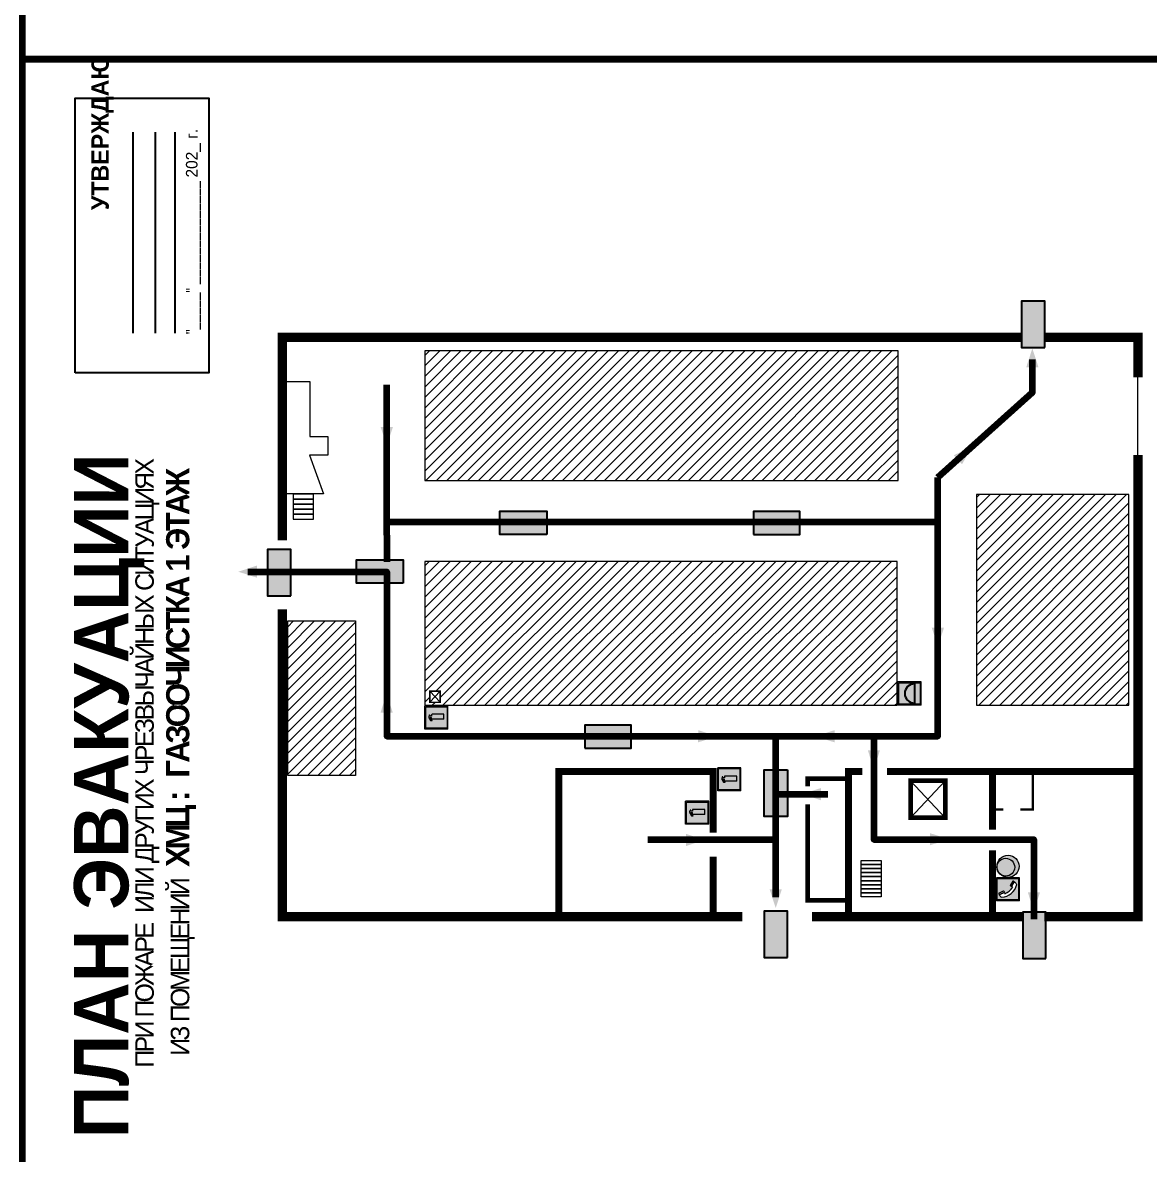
# Model space of a CAD drawing. Header units: millimetres. Extents: x 13114 to 67229, y 22859 to 38520.
# Drawn here: x 25022.8 to 25412.6, y 31307.7 to 31699.3 of the extents above; entities that cross this region are included whole.
import ezdxf

# ---------------------------------------------------------------- set-up
doc = ezdxf.new("R2010")
doc.units = ezdxf.units.MM
doc.layers.add('План_Штампы', color=7, linetype='Continuous')
doc.styles.add('обычный', font='arial.ttf')

# ---------------------------------------------------------------- blocks, each defined once
blk = doc.blocks.new('A$C7B8C2D5B')
at = {"lineweight": 0}
h = blk.add_hatch(color=5, dxfattribs=at)
h.dxf.hatch_style = 1
h.paths.add_polyline_path([(1.4, -3.02, 1), (-2.11, -3.02, 1)])
at = {"color": 5, "lineweight": 0}
blk.add_circle((-0.36, -3.02), 1.75, dxfattribs=at)
blk = doc.blocks.new('A$C7B4425F7')
at = {"true_color": 0xffffff}
blk.add_hatch(color=7, dxfattribs=at).paths.add_polyline_path([(0, 0), (-16, 0), (-16, -8), (0, -8)])
h = blk.add_hatch(color=126)
h.paths.add_polyline_path([(-0.2, -0.2), (-15.8, -0.2), (-15.8, -7.8), (-0.2, -7.8)])
h.paths.add_polyline_path([(-11.76, -2.03), (-11.76, -3.66), (-11.17, -3.66, -0.568275), (-11.17, -6.18), (-12.58, -6.18), (-12.58, -2.03)], flags=16)
h.paths.add_polyline_path([(-13.33, -4.12, -0.495768), (-13.59, -6.18), (-15.03, -6.18), (-15.03, -2.03), (-13.59, -2.03, -0.487973)], flags=16)
h.paths.add_polyline_path([(-10.25, -2.03), (-9.48, -2.03), (-9.48, -6.18), (-10.25, -6.18)], flags=16)
h.paths.add_polyline_path([(-13.84, -3.69), (-14.24, -3.69), (-14.24, -3.03), (-13.9, -3.03, -0.692621)], flags=0)
h.paths.add_polyline_path([(-9.15, -2.03), (-8.4, -2.03), (-8.04, -3.07), (-7.68, -2.03), (-6.93, -2.03), (-7.64, -4.1), (-6.93, -6.18), (-7.68, -6.18), (-8.04, -5.14), (-8.4, -6.18), (-9.15, -6.18), (-8.44, -4.1)], flags=16)
h.paths.add_polyline_path([(-11.76, -4.46), (-11.42, -4.46, -0.692621), (-11.36, -5.12), (-11.76, -5.12)], flags=0)
h.paths.add_polyline_path([(-13.9, -5.2), (-14.24, -5.2), (-14.24, -4.55), (-13.84, -4.55, -0.708038)], flags=0)
edge = h.paths.add_edge_path(flags=16)
edge.add_ellipse((-5.51, -4.08), major_axis=(0, 2.05), ratio=0.586184, start_angle=0, end_angle=360)
edge = h.paths.add_edge_path(flags=0)
edge.add_ellipse((-5.51, -4.08), major_axis=(0, 1.14), ratio=0.454828, start_angle=0, end_angle=360)
h.paths.add_polyline_path([(-4.13, -4.96, 0.377264), (-3.48, -4.52, 0.0555), (-3.16, -2.03), (-1.66, -2.03), (-1.66, -4.96), (-0.96, -4.96), (-0.96, -7.01), (-1.75, -7.01), (-1.75, -6.18), (-3.3, -6.18), (-3.3, -7.02), (-4.13, -7.02)], flags=16)
h.paths.add_polyline_path([(-2.73, -2.91), (-2.28, -2.91), (-2.28, -4.96), (-3.05, -4.96, 0.079136)], flags=0)
at = {"color": 126}
blk.add_lwpolyline([(-16, -8), (0, -8), (0, 0), (-16, 0)], close=True, dxfattribs=at)
blk = doc.blocks.new('A$C3AD82952')
at = {"true_color": 0xf5f5ff}
h = blk.add_hatch(color=7, dxfattribs=at)
h.dxf.hatch_style = 1
h.paths.add_polyline_path([(8.21, 8.73, 0.414214), (7.89, 9.05), (7.22, 9.05), (7.22, 9.92), (7.59, 9.92, 1), (7.57, 10.36), (7.22, 10.36), (7.22, 10.6), (6.43, 10.6), (6.43, 10.36), (6.01, 10.36), (4.74, 9.59), (4.74, 8.69), (4.98, 8.73), (4.98, 9.26), (6.12, 9.91), (6.43, 9.91), (6.43, 9.05), (5.76, 9.05, 0.414214), (5.44, 8.73), (5.44, 2.2), (8.21, 2.2)], flags=0)
h.paths.add_polyline_path([(12.8, 12.8), (0, 12.8), (0, 0), (12.8, 0)])
h.paths.add_polyline_path([(0.51, 12.29), (12.29, 12.29), (12.29, 0.51), (0.51, 0.51)], flags=16)
h.paths.add_polyline_path([(4.74, 9.59), (6.01, 10.36), (6.43, 10.36), (6.43, 10.6), (7.22, 10.6), (7.22, 10.36), (7.59, 10.36, -0.94586), (7.59, 9.92), (7.22, 9.92), (7.22, 9.05), (7.89, 9.05, -0.414214), (8.21, 8.73), (8.21, 2.2), (5.44, 2.2), (5.44, 8.73, -0.414214), (5.76, 9.05), (6.43, 9.05), (6.43, 9.91), (6.12, 9.91), (4.98, 9.26), (4.98, 8.73), (4.74, 8.69)], flags=0)
h = blk.add_hatch(color=242)
h.dxf.hatch_style = 1
h.paths.add_polyline_path([(12.29, 12.29), (0.51, 12.29), (0.51, 0.51), (12.29, 0.51)])
h.paths.add_polyline_path([(4.74, 8.69), (4.74, 9.59), (6.01, 10.36), (6.43, 10.36), (6.43, 10.6), (7.22, 10.6), (7.22, 10.36), (7.59, 10.36, -0.94586), (7.59, 9.92), (7.22, 9.92), (7.22, 9.05), (7.89, 9.05, -0.414214), (8.21, 8.73), (8.21, 2.2), (5.44, 2.2), (5.44, 8.73, -0.414214), (5.76, 9.05), (6.43, 9.05), (6.43, 9.91), (6.12, 9.91), (4.98, 9.26), (4.98, 8.73)], flags=16)
h = blk.add_hatch(color=7, dxfattribs=at)
h.dxf.hatch_style = 1
h.paths.add_polyline_path([(8.21, 8.73, 0.414214), (7.89, 9.05), (7.22, 9.05), (7.22, 9.92), (7.59, 9.92, 1), (7.57, 10.36), (7.22, 10.36), (7.22, 10.6), (6.43, 10.6), (6.43, 10.36), (6.01, 10.36), (4.74, 9.59), (4.74, 8.69), (4.98, 8.73), (4.98, 9.26), (6.12, 9.91), (6.43, 9.91), (6.43, 9.05), (5.76, 9.05, 0.414214), (5.44, 8.73), (5.44, 2.2), (8.21, 2.2)])
at = {"color": 242, "lineweight": 5}
for p, q in [((0, 0), (0, 12.8)), ((0, 12.8), (12.8, 12.8)), ((12.8, 0), (12.8, 12.8)), ((6.01, 10.36), (4.74, 9.59)), ((4.74, 9.59), (4.74, 8.69)), ((4.74, 8.69), (4.98, 8.73)), ((4.98, 9.26), (6.12, 9.91)), ((4.98, 8.73), (4.98, 9.26)), ((5.44, 2.2), (5.44, 8.73)), ((5.76, 9.05), (6.43, 9.05)), ((6.01, 10.36), (6.43, 10.36)), ((6.12, 9.91), (6.43, 9.91)), ((7.22, 10.6), (6.43, 10.6)), ((6.43, 10.6), (6.43, 10.36)), ((6.43, 9.91), (6.43, 9.05)), ((7.22, 10.36), (7.22, 10.6)), ((7.59, 10.36), (7.22, 10.36)), ((7.22, 9.05), (7.22, 9.92)), ((7.59, 9.92), (7.22, 9.92)), ((7.89, 9.05), (7.22, 9.05)), ((8.21, 2.2), (8.21, 8.73)), ((0, 0), (12.8, 0)), ((5.44, 2.2), (8.21, 2.2))]:
    blk.add_line(p, q, dxfattribs=at)
blk.add_lwpolyline([(0.51, 12.29), (12.29, 12.29), (12.29, 0.51), (0.51, 0.51)], close=True, dxfattribs=at)
for centre, radius, start, end in [((5.76, 8.73), 0.32, 90, 180), ((7.58, 10.14), 0.223, 273.18746, 86.81254), ((7.89, 8.73), 0.32, 0, 90)]:
    blk.add_arc(centre, radius, start, end, dxfattribs=at)
blk = doc.blocks.new('A$C32E8229D')
at = {"true_color": 0xffffff}
blk.add_hatch(color=7, dxfattribs=at).paths.add_polyline_path([(0, 0), (0, -8), (16, -8), (16, 0)])
h = blk.add_hatch(color=126)
h.paths.add_polyline_path([(0.2, -0.2), (15.8, -0.2), (15.8, -7.8), (0.2, -7.8)])
h.paths.add_polyline_path([(13.49, -2.05), (12.08, -2.05), (11.37, -2.63, 0.162397), (11.29, -2.84), (11.29, -3.63), (10.35, -3.63), (10.35, -4.05), (11.68, -4.05), (11.68, -3.48), (12.26, -4.28), (11.29, -5.1), (11.29, -6.78), (11.85, -6.78), (11.85, -5.44), (12.8, -4.64), (12.8, -5.94), (14.46, -5.94), (14.46, -5.39), (13.45, -5.39), (13.45, -3.97), (12.46, -2.59), (13.15, -2.59), (13.69, -3.34), (14.18, -3)], flags=16)
h.paths.add_polyline_path([(10.74, -1.82, 1), (11.8, -1.82, 1)], flags=16)
h.paths.add_polyline_path([(9.39, -3.59), (5.99, -3.59), (6.56, -3.03), (5.91, -3.03), (5.1, -3.83), (5.91, -4.64), (6.56, -4.64), (5.99, -4.09), (9.39, -4.09)], flags=16)
h.paths.add_polyline_path([(4.29, -1.08), (1.72, -1.08), (1.72, -6.6), (4.29, -6.6)], flags=16)
at = {"color": 126}
blk.add_lwpolyline([(16, -8), (0, -8), (0, 0), (16, 0)], close=True, dxfattribs=at)
blk = doc.blocks.new('A$C456E1F9C')
at = {"lineweight": 5}
h = blk.add_hatch(color=242, dxfattribs=at)
h.paths.add_polyline_path([(0.51, -1.47), (0.51, -13.26), (12.29, -13.26), (12.29, -1.47)])
h.paths.add_polyline_path([(5.42, -4.95, -0.254479), (4.78, -5.4), (3.52, -2.53, -0.209735), (4.23, -2.4)], flags=16)
h.paths.add_polyline_path([(8.53, -8.6), (10.87, -10.17), (10.54, -10.76), (8.03, -9.13, -0.192251)], flags=16)
h.paths.add_polyline_path([(4.61, -5.49, 0.005518), (3.87, -5.72, 0.128647), (7.49, -10.01, 0.00809), (7.83, -9.33), (10.47, -10.97, -0.16736), (8.99, -12.25, -0.327862), (1.95, -3.95, -0.166952), (3.36, -2.62)], flags=16)
at = {"color": 242, "lineweight": 5}
for p, q in [((0, -13.77), (0, -0.97)), ((12.8, -0.97), (0, -0.97)), ((4.61, -5.49), (3.36, -2.62)), ((3.52, -2.53), (4.78, -5.4)), ((4.23, -2.4), (5.42, -4.95)), ((12.8, -13.77), (12.8, -0.97)), ((7.83, -9.33), (10.47, -10.97)), ((8.03, -9.13), (10.54, -10.76)), ((10.81, -10.12), (8.53, -8.6)), ((10.54, -10.76), (10.8, -10.3)), ((10.8, -10.3), (10.81, -10.12)), ((0, -13.77), (12.8, -13.77))]:
    blk.add_line(p, q, dxfattribs=at)
blk.add_lwpolyline([(0.51, -1.47), (12.29, -1.47), (12.29, -13.26), (0.51, -13.26)], close=True, dxfattribs=at)
for centre, radius, start, end in [((4.59, -5.34), 2.99, 114.28453, 152.19739), ((11.12, -3.31), 9.19, 183.99153, 256.60086), ((4.02, -3.27), 0.891, 76.32839, 123.70924), ((14.98, -39.1), 35.17, 107.14873, 108.41345), ((13.86, -0.94), 11.08, 205.55365, 234.87622), ((4.68, -4.59), 0.824, 276.9621, 334.07228), ((-13.31, 0.8), 23.44, 332.54871, 334.40268), ((8.94, -9.5), 0.989, 114.40924, 157.93883), ((7.87, -9.46), 3, 291.92908, 329.9329)]:
    blk.add_arc(centre, radius, start, end, dxfattribs=at)
blk = doc.blocks.new('A$C1E1F2D43')
at = {"true_color": 0xffffff}
blk.add_hatch(color=7, dxfattribs=at).paths.add_polyline_path([(8, 0), (0, 0), (0, -8), (8, -8)])
h = blk.add_hatch(color=242)
h.paths.add_polyline_path([(0.32, -0.32), (0.32, -7.68), (7.68, -7.68), (7.68, -0.32)])
h.paths.add_polyline_path([(7.35, -5.71), (0.65, -5.71, -1)], flags=16)
at = {"color": 242, "lineweight": 5}
for p, q in [((0, 0), (8, 0)), ((0, -8), (0, 0)), ((0, 0), (8, 0)), ((8, -8), (8, 0)), ((0, -8), (8, -8))]:
    blk.add_line(p, q, dxfattribs=at)
at = {"color": 242}
blk.add_line((7.35, -5.71), (0.65, -5.71), dxfattribs=at)
at = {"color": 242, "lineweight": 5}
blk.add_lwpolyline([(0.32, -0.32), (7.68, -0.32), (7.68, -7.68), (0.32, -7.68)], close=True, dxfattribs=at)
at = {"color": 242}
blk.add_arc((4, -5.71), 3.35, 0, 180, dxfattribs=at)

msp = doc.modelspace()

# ---------------------------------------------------------------- hatches: boundary and pattern name
at = {"lineweight": 0}
h = msp.add_hatch(dxfattribs=at)
h.set_pattern_fill('ANSI31', color=256, scale=0.81)
h.set_pattern_definition([(45, (8808.744, 25185.4665), (-1.81850186, 1.81850186), [])])
h.paths.add_polyline_path([(25325.72, 31540.87), (25325.72, 31585.73), (25161.92, 31585.73), (25161.92, 31540.87)])
h.paths.add_polyline_path([(25325.34, 31463.09), (25325.34, 31469.57), (25325.34, 31512.9), (25161.92, 31512.9), (25161.92, 31463.09), (25194.69, 31463.09)])
h.paths.add_polyline_path([(25167.23, 31468), (25167.23, 31464.17), (25163.65, 31464.17), (25163.65, 31468)], flags=16)
h.paths.add_polyline_path([(25352.8, 31463.09), (25405.57, 31463.09), (25405.57, 31536.04), (25352.8, 31536.04)])
h = msp.add_hatch(dxfattribs=at)
h.set_pattern_fill('ANSI31', color=256, scale=0.81)
h.set_pattern_definition([(45, (9831.8379, 25132.8038), (-1.81850186, 1.81850186), [])])
h.paths.add_polyline_path([(25114.47, 31438.84), (25137.88, 31438.84), (25137.88, 31492.28), (25114.47, 31492.28)])

# ---------------------------------------------------------------- linework, layer by layer
at = {"color": 1, "lineweight": 100}
for points in [[(25022.76, 32081.74), (25622.76, 32081.74), (25622.76, 31686.74), (25022.76, 31686.74)], [(25022.76, 31686.74), (25622.76, 31686.74), (25622.76, 31291.74), (25022.76, 31291.74)]]:
    msp.add_lwpolyline(points, close=True, dxfattribs=at)
msp.add_lwpolyline([(25040.95, 31578.15), (25040.95, 31673.16), (25087.16, 31673.16), (25087.16, 31578.15)], close=True)
for points in [[(25061, 31591.91), (25061, 31661.43)], [(25068.76, 31591.91), (25068.76, 31661.43)], [(25075.55, 31591.91), (25075.55, 31661.43)]]:
    msp.add_lwpolyline(points)
at = {"lineweight": 0}
for points, const_width in [([(25368.24, 31590.44), (25112.58, 31590.44), (25112.58, 31520.17)], 3.24), ([(25408.64, 31576.59), (25408.64, 31590.44), (25376.12, 31590.44)], 3.24), ([(25376.25, 31389.97), (25408.64, 31389.97), (25408.64, 31549.69)], 3.24), ([(25112.58, 31496.35), (25112.58, 31389.97), (25271.82, 31389.97)], 3.24), ([(25208.26, 31389.97), (25208.26, 31440.17), (25261.66, 31440.17), (25261.66, 31419.07)], 2.43), ([(25308.51, 31437.73), (25294.4, 31437.73), (25294.4, 31435.09)], 1.62), ([(25308.51, 31389.97), (25308.51, 31440.17), (25313.35, 31440.17)], 2.43), ([(25321.78, 31440.17), (25407.65, 31440.17)], 2.43), ([(25358.31, 31440.17), (25358.31, 31420.11)], 2.43), ([(25372.29, 31440.08), (25372.29, 31427.02), (25367.93, 31427.02)], 0.81), ([(25294.4, 31428.83), (25294.4, 31395.56), (25308.36, 31395.56)], 1.62), ([(25362.1, 31427.02), (25357.56, 31427.02)], 0.81), ([(25261.66, 31389.97), (25261.66, 31410.7)], 2.43), ([(25358.31, 31389.97), (25358.31, 31412.94)], 2.43), ([(25295.91, 31389.97), (25368.97, 31389.97)], 3.24)]:
    msp.add_lwpolyline(points, dxfattribs=dict(at, const_width=const_width))
for points in [[(25161.92, 31585.73), (25161.92, 31540.87)], [(25161.92, 31540.87), (25325.72, 31540.87), (25325.72, 31585.73), (25161.92, 31585.73)], [(25408.64, 31549.69), (25408.64, 31580.34)], [(25112.19, 31575.14), (25122.16, 31575.14), (25122.16, 31556.16), (25128.34, 31556.16), (25128.34, 31549.67), (25122.01, 31549.67), (25126.91, 31536.23), (25113.78, 31536.23)], [(25352.8, 31536.04), (25352.8, 31463.09), (25405.57, 31463.09), (25405.57, 31536.04), (25352.8, 31536.04)], [(25163.65, 31464.17), (25167.23, 31468)], [(25163.65, 31468), (25167.23, 31464.17)], [(25330, 31424.2), (25341.98, 31437)], [(25330, 31437), (25341.98, 31424.2)]]:
    msp.add_lwpolyline(points, dxfattribs=at)
at = {"color": 126, "lineweight": 100, "true_color": 0x008754}
for points in [[(25339.44, 31541.9), (25372.19, 31571.32), (25372.19, 31582.72)], [(25148.73, 31521.99), (25148.73, 31573.95)], [(25339.44, 31521.99), (25339.44, 31541.9)], [(25339.44, 31526.52), (25339.44, 31526.52), (25148.73, 31526.52)], [(25148.73, 31521.99), (25148.73, 31512.8)], [(25317.28, 31452.38), (25339.44, 31452.38), (25339.44, 31521.99), (25339.44, 31521.99)], [(25100.65, 31509.33), (25148.73, 31509.33), (25148.73, 31452.38), (25317.28, 31452.38), (25317.28, 31416.69), (25317.28, 31416.69)], [(25283.34, 31396.66), (25283.34, 31452.38)], [(25283.34, 31432.36), (25301.33, 31432.36)], [(25283.34, 31416.57), (25239.1, 31416.57)], [(25317.28, 31416.69), (25372.65, 31416.69), (25372.65, 31405.85)], [(25372.65, 31405.85), (25372.65, 31389.05)]]:
    msp.add_lwpolyline(points, dxfattribs=at)
at = {"lineweight": 0}
for points in [[(25116.34, 31534.45), (25123.4, 31534.45), (25123.4, 31536.2), (25116.34, 31536.2)], [(25116.34, 31532.71), (25123.4, 31532.71), (25123.4, 31534.45), (25116.34, 31534.45)], [(25116.34, 31530.96), (25123.4, 31530.96), (25123.4, 31532.71), (25116.34, 31532.71)], [(25116.34, 31529.22), (25123.4, 31529.22), (25123.4, 31530.96), (25116.34, 31530.96)], [(25116.34, 31527.47), (25123.4, 31527.47), (25123.4, 31529.22), (25116.34, 31529.22)], [(25161.92, 31512.9), (25161.92, 31463.09), (25194.69, 31463.09), (25194.69, 31463.09), (25325.34, 31463.09), (25325.34, 31512.9)], [(25114.47, 31492.28), (25137.88, 31492.28), (25137.88, 31438.84), (25114.47, 31438.84)], [(25319.86, 31407.96), (25312.92, 31407.96), (25312.92, 31409.35), (25319.86, 31409.35)], [(25319.86, 31406.58), (25312.92, 31406.58), (25312.92, 31407.96), (25319.86, 31407.96)], [(25319.86, 31405.19), (25312.92, 31405.19), (25312.92, 31406.58), (25319.86, 31406.58)], [(25319.86, 31403.8), (25312.92, 31403.8), (25312.92, 31405.19), (25319.86, 31405.19)], [(25319.86, 31402.41), (25312.92, 31402.41), (25312.92, 31403.8), (25319.86, 31403.8)], [(25319.86, 31401.02), (25312.92, 31401.02), (25312.92, 31402.41), (25319.86, 31402.41)], [(25319.86, 31399.63), (25312.92, 31399.63), (25312.92, 31401.02), (25319.86, 31401.02)], [(25319.86, 31398.24), (25312.92, 31398.24), (25312.92, 31399.63), (25319.86, 31399.63)], [(25319.86, 31396.86), (25312.92, 31396.86), (25312.92, 31398.24), (25319.86, 31398.24)]]:
    msp.add_lwpolyline(points, close=True, dxfattribs=at)
for points, const_width in [([(25163.65, 31468), (25167.23, 31468), (25167.23, 31464.17), (25163.65, 31464.17)], 0.484), ([(25330, 31437), (25341.98, 31437), (25341.98, 31424.2), (25330, 31424.2)], 1.62)]:
    msp.add_lwpolyline(points, close=True, dxfattribs=dict(at, const_width=const_width))
at = {"layer": 'План_Штампы', "color": 126, "true_color": 0x008754}
for points in [[(25374.26, 31580.09), (25370.03, 31580.1), (25372.12, 31586.59)], [(25146.63, 31559.41), (25150.87, 31559.4), (25148.77, 31552.91)], [(25347.8, 31546.52), (25344.96, 31549.66), (25351.18, 31552.48)], [(25103.87, 31511.48), (25103.86, 31507.24), (25097.36, 31509.34)], [(25337.32, 31489.96), (25341.55, 31489.95), (25339.46, 31483.46)], [(25150.83, 31460.59), (25146.59, 31460.6), (25148.69, 31467.1)], [(25256.49, 31450.27), (25256.5, 31454.5), (25263, 31452.4)], [(25303.69, 31454.5), (25303.68, 31450.27), (25297.18, 31452.36)], [(25315.18, 31447.55), (25319.41, 31447.54), (25317.32, 31441.05)], [(25299.01, 31434.48), (25299, 31430.25), (25292.5, 31432.35)], [(25252.23, 31414.39), (25252.24, 31418.62), (25258.74, 31416.52)], [(25336.68, 31414.64), (25336.69, 31418.87), (25343.19, 31416.77)], [(25281.21, 31399.43), (25285.44, 31399.42), (25283.34, 31392.93)], [(25370.54, 31398.41), (25374.78, 31398.4), (25372.68, 31391.9)]]:
    msp.add_solid(points, dxfattribs=at)

# ---------------------------------------------------------------- block references
at = {"color": 1, "rotation": 90}
msp.add_blockref('A$C1E1F2D43', (25325.62, 31463.19), dxfattribs=at)
at = {"rotation": 90}
for name, p, xscale, yscale, zscale in [('A$C3AD82952', (25169.91, 31454.87), 0.625, 0.625, 0.625), ('A$C3AD82952', (25271.26, 31433.5), 0.625, 0.625, 0.625), ('A$C3AD82952', (25260.16, 31421.93), 0.625, 0.625, 0.625), ('A$C7B8C2D5B', (25357.16, 31408.16), 2.177419353276491, 2.177419353276491, 2.177419353276491), ('A$C456E1F9C', (25359.07, 31395.45), 0.625, 0.625, 0.625)]:
    msp.add_blockref(name, p, dxfattribs=dict(at, xscale=xscale, yscale=yscale, zscale=zscale))
at = {"xscale": 1.763709676153958, "yscale": 1.763709676153958, "zscale": 1.763709676153958}
msp.add_blockref('A$C7B8C2D5B', (25363.57, 31412.39), dxfattribs=at)
at = {"layer": 'План_Штампы', "rotation": 90}
for p in [(25368.41, 31602.95), (25107.51, 31516.98), (25279.37, 31391.84), (25368.8, 31391.53)]:
    msp.add_blockref('A$C7B4425F7', p, dxfattribs=at)
at = {"layer": 'План_Штампы', "color": 126, "true_color": 0x008754, "xscale": 1.012510887696, "yscale": 1.012510887696, "zscale": 1.012510887696}
for p, rotation in [((25187.89, 31530.31), 359.9978653237144), ((25138.23, 31513.46), 359.9978653237144), ((25279.35, 31424.62), 89.99786532371438)]:
    msp.add_blockref('A$C32E8229D', p, dxfattribs=dict(at, rotation=rotation))
at = {"layer": 'План_Штампы', "color": 126, "true_color": 0x008754, "xscale": -1}
for p in [(25291.68, 31530.21), (25233.32, 31456.25)]:
    msp.add_blockref('A$C32E8229D', p, dxfattribs=at)

# ---------------------------------------------------------------- texts
at = {"lineweight": 0, "rotation": 90, "style": 'обычный'}
for s, insert, char_height, width, attachment_point in [('\\pi-18,l18,t18;{\\fProxima Nova Rg|b1|i0|c204|p2;УТВЕРЖДАЮ\\H1.1997x; }', (25050.42, 31661.19), 6, 126.6484, 5), ('{\\fArial Narrow|b0|i0|c204|p34;"_____" ______________ \\fProxima Nova Rg|b0|i0|c204|p2;202_ г. }', (25081.84, 31627.06), 4, 78.6503, 5), ('{\\fProxima Nova Rg|b1|i0|c204|p2;ПЛАН ЭВАКУАЦИИ}', (25040.56, 31313.33), 18.81, 422.276, 1)]:
    msp.add_mtext(s, dxfattribs=dict(at, insert=insert, char_height=char_height, width=width, attachment_point=attachment_point))
at = {"color": 0, "lineweight": 0, "insert": (25061.57, 31442.77), "char_height": 8, "width": 449.2158, "attachment_point": 5, "rotation": 90, "style": 'обычный'}
msp.add_mtext('{\\fArial Black|b1|i0|c204|p34;\\H2x;\\T0.85;  \\fArial Narrow|b0|i0|c204|p34;\\H0.8x;\\W0.9;\\P\\fProxima Nova Rg|b0|i0|c204|p2;\\H0.5x;\\W1;\\C256;ПРИ ПОЖАРЕ  ИЛИ ДРУГИХ ЧРЕЗВЫЧАЙНЫХ СИТУАЦИЯХ  \\PИЗ ПОМЕЩЕНИЙ \\fProxima Nova Rg|b1|i0|c204|p2;\\H1.25x; ХМЦ :  ГАЗООЧИСТКА 1 ЭТАЖ}', dxfattribs=at)

doc.saveas('drawing.dxf')
